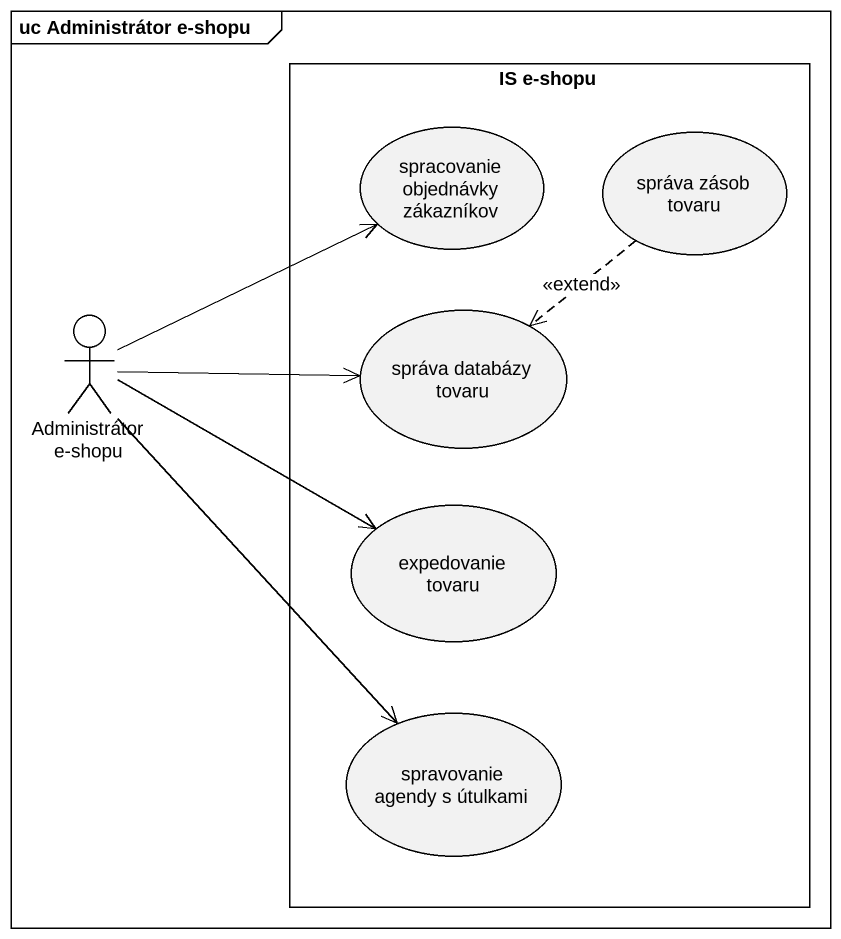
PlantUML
@startuml
mainframe uc Administrátor e-shopu
rectangle "IS e-shopu" as IS_e_shopu {
  usecase "spracovanie objednávky zákazníkov" as spracovanie_objednávky
  usecase "správa zásob tovaru" as správa_zásob_tovaru
  usecase "správa databázy tovaru" as správa_databázy_tovaru
  usecase "expedovanie tovaru" as expedovanie_tovaru
  usecase "spravovanie agendy s útulkami" as spravovanie_agendy_s
}
actor "Administrátor e-shopu" as Administrátor_e_shopu
správa_zásob_tovaru ..> správa_databázy_tovaru : <<extend>>
Administrátor_e_shopu -right-> spracovanie_objednávky
Administrátor_e_shopu -right-> správa_databázy_tovaru
Administrátor_e_shopu -right-> expedovanie_tovaru
Administrátor_e_shopu --> spravovanie_agendy_s
@enduml
